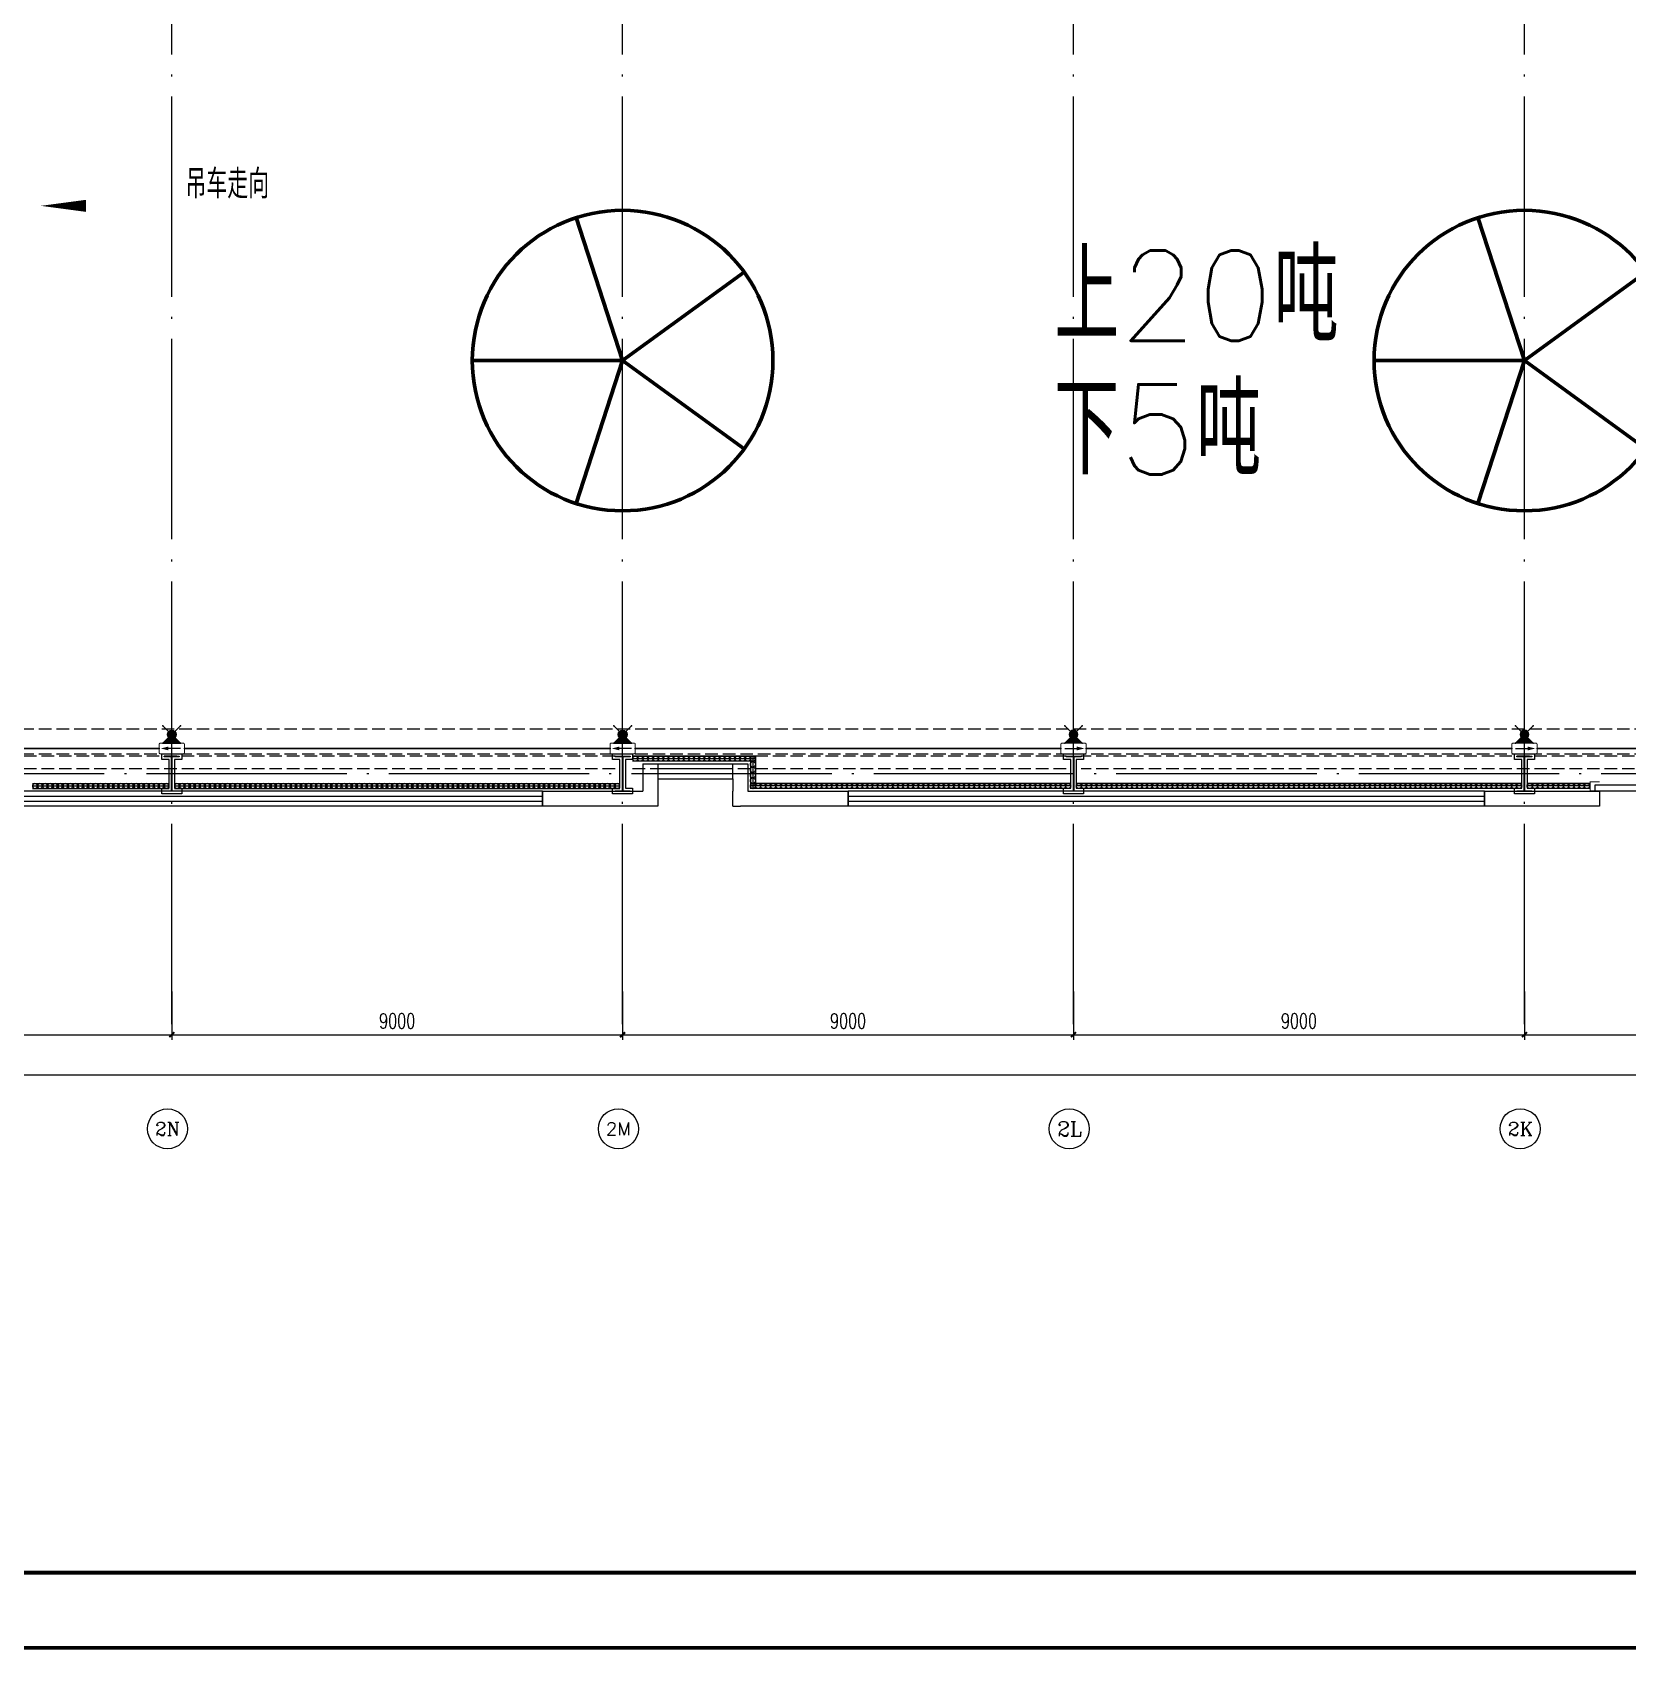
# Model space of a CAD drawing. Extents: x -1396510 to 1250330, y -1892470 to 1623980.
# Drawn here: x 291194 to 323036, y -816618 to -784327 of the extents above; entities that cross this region are included whole.
import ezdxf
from ezdxf.enums import TextEntityAlignment as Align

# ---------------------------------------------------------------- set-up
doc = ezdxf.new("R2010")
doc.units = 0
doc.header["$LTSCALE"] = 1000
doc.header["$MEASUREMENT"] = 0
for name, pattern in [('10平面$0$DASH', [0.35, 0.25, -0.1]), ('DASH', [0.35, 0.25, -0.1]), ('DOTE', [2.42, 2, -0.2, 0.02, -0.2])]:
    doc.linetypes.add(name, pattern=pattern)
doc.layers.get('Defpoints').update_dxf_attribs({"color": 210})
for name, color, linetype in [('0-cxFrame', 155, 'Continuous'), ('10平面$0$WINDOW', 4, 'Continuous'), ('A-AXIS-D', 1, 'Continuous'), ('A-AXIS-DOTE', 14, 'DOTE'), ('A-HATCH-2', 251, 'Continuous'), ('A-HRAIL', 173, 'Continuous'), ('A-LIN-V', 9, 'Continuous'), ('A-SFCE', 30, 'Continuous'), ('A-WINDOW', 140, 'Continuous'), ('AS-COLN', 6, 'Continuous'), ('AS-WALL', 40, 'Continuous'), ('EQUIP-应急', 3, 'Continuous'), ('EQUIP-照明', 3, 'Continuous'), ('WIRE-照明', 1, 'Continuous'), ('建-窗', 4, 'Continuous'), ('建-箭头', 3, 'Continuous')]:
    doc.layers.add(name, color=color, linetype=linetype)
doc.layers.add('0-cxText', color=131, linetype='Continuous', lineweight=25)
doc.layers.add('A-云线2', color=3, linetype='Continuous', plot=False)
doc.styles.add('_TCH_AXIS', font='COMPLEX', dxfattribs={"bigfont": 'GBCBIG'})
doc.styles.add('_TCH_DIM_T3', font='SIMPLEX', dxfattribs={"width": 0.705882, "bigfont": 'GBCBIG'})
doc.styles.add('_TEL_DIM', font='SIMPLEX', dxfattribs={"width": 0.8, "height": 3.5, "bigfont": 'HZTXT'})
doc.styles.add('A-STANDARD', font='SIMPLEX', dxfattribs={"bigfont": 'GBCBIG'})
doc.styles.add('cx_tuming', font='simhei.ttf')
doc.styles.add('cx_tuqian1', font='')
doc.styles.add('黑体', font='simhei.ttf', dxfattribs={"height": 12})
doc.styles.get('cx_tuqian1').set_extended_font_data('SimSun')
doc.dimstyles.new('_TCH_ARCH&&100', dxfattribs={"dimtxt": 297.5, "dimasz": 100, "dimexe": 100, "dimexo": 100, "dimgap": 126.25, "dimtad": 1, "dimdec": 0, "dimzin": 0, "dimdsep": 46, "dimtxsty": '_TCH_DIM_T3', "dimblk": 'ARCHTICK', "dimcen": 0.09, "dimclrt": 7, "dimazin": 2, "dimtfac": 1, "dimtdec": 0, "dimtix": 1, "dimtmove": 2, "dimatfit": 3, "dimfxl": 0, "dimtolj": 1, "dimtzin": 0, "dimarcsym": 0})

# ---------------------------------------------------------------- blocks, each defined once
blk = doc.blocks.new('G$C2F382D44')
at = {"color": 0, "style": 'A-STANDARD'}
for s, p in [('上20吨', (-2949, 425)), ('下5吨', (-2952, -2245))]:
    blk.add_text(s, height=1800, dxfattribs=at).set_placement(p)
blk = doc.blocks.new('10平面$0$$DorLib2D$00000126')
at = {"color": 0, "linetype": 'Continuous'}
for p, q in [((-0.532, 0.5), (-0.532, 0.9)), ((0.532, 0.9), (0.532, 0.5))]:
    blk.add_line(p, q, dxfattribs=at)
at = {"color": 0, "linetype": '10平面$0$DASH'}
for p, q in [((-0.532, 0.9), (0.532, 0.9)), ((-0.532, 0.5), (0.532, 0.5))]:
    blk.add_line(p, q, dxfattribs=at)
blk = doc.blocks.new('WINDOW2DLIB$DYNSTYLE$00000005')
at = {"color": 0}
for points in [[(-0.5, 0.5), (-0.5, -0.5)], [(-0.5, 0.5), (0.5, 0.5)], [(0.5, -0.5), (0.5, 0.5)], [(0.5, 0.1667), (-0.5, 0.1667)], [(0.5, -0.1667), (-0.5, -0.1667)], [(-0.5, -0.5), (0.5, -0.5)]]:
    blk.add_lwpolyline(points, dxfattribs=at)
blk = doc.blocks.new('42343243')
at = {"layer": 'AS-WALL'}
for p, q in [((-227154, 1223170), (-229454, 1223170)), ((-229454, 1223170), (-229454, 1222870)), ((-227154, 1222620), (-227154, 1223170)), ((-225654, 1223170), (-225504, 1223170)), ((-225654, 1223170), (-225654, 1222870)), ((-223354, 1223170), (-225504, 1223170)), ((-223354, 1222870), (-223354, 1223170)), ((-208354, 1223170), (-210654, 1223170)), ((-210654, 1223170), (-210654, 1222870)), ((-208354, 1222870), (-208354, 1223170)), ((-229454, 1222870), (-227454, 1222870)), ((-227454, 1222320), (-227454, 1222870)), ((-225654, 1222870), (-225654, 1222870)), ((-225654, 1222620), (-225654, 1222870)), ((-225354, 1222320), (-225354, 1222870)), ((-225354, 1222870), (-223354, 1222870)), ((-210654, 1222870), (-208354, 1222870)), ((-227154, 1222320), (-227154, 1222620)), ((-225654, 1222620), (-225654, 1222320)), ((-227454, 1222320), (-227154, 1222320)), ((-225654, 1222320), (-225354, 1222320))]:
    blk.add_line(p, q, dxfattribs=at)
at = {"layer": '10平面$0$WINDOW', "xscale": 6000, "yscale": 300, "zscale": 300, "rotation": 180}
blk.add_blockref('10平面$0$$DorLib2D$00000126', (-205254, 1223020), dxfattribs=at)
at = {"layer": '建-窗', "zscale": 300}
for p, xscale, yscale, rotation in [((-239904, 1223020), -20900, -300, 359.9999999994902), ((-217004, 1223020), -12700, -300, 359.999999999664), ((-226404, 1222470), -1500, 300, 179.9999999999555)]:
    blk.add_blockref('WINDOW2DLIB$DYNSTYLE$00000005', p, dxfattribs=dict(at, xscale=xscale, yscale=yscale, rotation=rotation))
blk = doc.blocks.new('nt66')
at = {"layer": 'A-HATCH-2', "color": 8}
blk.add_lwpolyline([(-195840, 766870), (-195440, 766870), (-195440, 766758), (-195586, 766758), (-195586, 766182), (-195440, 766182), (-195440, 766070), (-195840, 766070), (-195840, 766182), (-195694, 766182), (-195694, 766758), (-195840, 766758)], close=True, dxfattribs=at)
at = {"layer": 'AS-COLN'}
blk.add_lwpolyline([(-195790, 766820), (-195490, 766820), (-195490, 766808), (-195636, 766808), (-195636, 766132), (-195490, 766132), (-195490, 766120), (-195790, 766120), (-195790, 766132), (-195644, 766132), (-195644, 766808), (-195790, 766808)], close=True, dxfattribs=at)
blk = doc.blocks.new('33333')
for p in [(-41214, -126400), (-32214, -126400), (-23214, -126400), (-14214, -126400)]:
    blk.add_blockref('nt66', p)
blk = doc.blocks.new('w42343')
at = {"layer": 'A-HATCH-2', "color": 8, "linetype": 'DASH'}
for p, q in [((-263654, 640970), (-128354, 640970)), ((-263654, 640470), (-128354, 640470))]:
    blk.add_line(p, q, dxfattribs=at)
blk = doc.blocks.new('w4324324')
at = {"layer": 'A-HATCH-2', "color": 0, "lineweight": 60}
for q in [(-1694760, 686605), (-1697614, 684532), (-1691907, 684532), (-1696524, 681178), (-1692997, 681178)]:
    blk.add_line((-1694760, 683605), q, dxfattribs=at)
blk.add_circle((-1694760, 683605), 3000, dxfattribs=at)
blk = doc.blocks.new('ner546')
at = {"layer": 'A-LIN-V', "color": 8}
for p in [(565280, 25256), (565280, 7256)]:
    blk.add_blockref('w4324324', p, dxfattribs=at)
blk = doc.blocks.new('3333')
at = {"layer": 'A-SFCE', "const_width": 20}
blk.add_lwpolyline([(-227064, 766320), (-227064, 766510), (-227244, 766510), (-227244, 766320)], dxfattribs=at)
blk = doc.blocks.new('_ArchTick')
at = {"color": 0, "linetype": 'ByBlock', "const_width": 0.4}
blk.add_lwpolyline([(-0.5, -0.5), (0.5, 0.5)], dxfattribs=at)
blk = doc.blocks.new('*D5751')
at = {"layer": 'A-AXIS-D', "color": 0, "lineweight": -2, "transparency": 16777216}
for p, q in [((39300, -86850), (39300, -87810)), ((48300, -86850), (48300, -87810)), ((39300, -87710), (48300, -87710))]:
    blk.add_line(p, q, dxfattribs=at)
at = {"layer": 'Defpoints', "color": 0, "transparency": 16777216}
for p in [(39300, -86750), (48300, -86750), (48300, -87710)]:
    blk.add_point(p, dxfattribs=at)
at = {"layer": 'A-AXIS-D', "color": 0, "lineweight": -2, "transparency": 16777216, "xscale": 100, "yscale": 100, "zscale": 100, "rotation": 180}
blk.add_blockref('_ArchTick', (39300, -87710), dxfattribs=at)
at = {"layer": 'A-AXIS-D', "color": 0, "lineweight": -2, "transparency": 16777216, "xscale": 100, "yscale": 100, "zscale": 100}
blk.add_blockref('_ArchTick', (48300, -87710), dxfattribs=at)
at = {"layer": 'A-AXIS-D', "color": 7, "transparency": 16777216, "insert": (43800, -87435), "char_height": 297.5, "attachment_point": 5, "style": '_TCH_DIM_T3'}
blk.add_mtext('\\A1;9000', dxfattribs=at)
blk = doc.blocks.new('*D5752')
at = {"layer": 'A-AXIS-D', "color": 0, "lineweight": -2, "transparency": 16777216}
for p, q in [((48300, -86850), (48300, -87810)), ((57300, -86850), (57300, -87810)), ((48300, -87710), (57300, -87710))]:
    blk.add_line(p, q, dxfattribs=at)
at = {"layer": 'Defpoints', "color": 0, "transparency": 16777216}
for p in [(48300, -86750), (57300, -86750), (57300, -87710)]:
    blk.add_point(p, dxfattribs=at)
at = {"layer": 'A-AXIS-D', "color": 0, "lineweight": -2, "transparency": 16777216, "xscale": 100, "yscale": 100, "zscale": 100, "rotation": 180}
blk.add_blockref('_ArchTick', (48300, -87710), dxfattribs=at)
at = {"layer": 'A-AXIS-D', "color": 0, "lineweight": -2, "transparency": 16777216, "xscale": 100, "yscale": 100, "zscale": 100}
blk.add_blockref('_ArchTick', (57300, -87710), dxfattribs=at)
at = {"layer": 'A-AXIS-D', "color": 7, "transparency": 16777216, "insert": (52800, -87435), "char_height": 297.5, "attachment_point": 5, "style": '_TCH_DIM_T3'}
blk.add_mtext('\\A1;9000', dxfattribs=at)
blk = doc.blocks.new('*D5753')
at = {"layer": 'A-AXIS-D', "color": 0, "lineweight": -2, "transparency": 16777216}
for p, q in [((57300, -86850), (57300, -87810)), ((66300, -86850), (66300, -87810)), ((57300, -87710), (66300, -87710))]:
    blk.add_line(p, q, dxfattribs=at)
at = {"layer": 'Defpoints', "color": 0, "transparency": 16777216}
for p in [(57300, -86750), (66300, -86750), (66300, -87710)]:
    blk.add_point(p, dxfattribs=at)
at = {"layer": 'A-AXIS-D', "color": 0, "lineweight": -2, "transparency": 16777216, "xscale": 100, "yscale": 100, "zscale": 100, "rotation": 180}
blk.add_blockref('_ArchTick', (57300, -87710), dxfattribs=at)
at = {"layer": 'A-AXIS-D', "color": 0, "lineweight": -2, "transparency": 16777216, "xscale": 100, "yscale": 100, "zscale": 100}
blk.add_blockref('_ArchTick', (66300, -87710), dxfattribs=at)
at = {"layer": 'A-AXIS-D', "color": 7, "transparency": 16777216, "insert": (61800, -87435), "char_height": 297.5, "attachment_point": 5, "style": '_TCH_DIM_T3'}
blk.add_mtext('\\A1;9000', dxfattribs=at)
blk = doc.blocks.new('*D5754')
at = {"layer": 'A-AXIS-D', "color": 0, "lineweight": -2, "transparency": 16777216}
for p, q in [((66300, -86850), (66300, -87810)), ((75300, -86850), (75300, -87810)), ((66300, -87710), (75300, -87710))]:
    blk.add_line(p, q, dxfattribs=at)
at = {"layer": 'Defpoints', "color": 0, "transparency": 16777216}
for p in [(66300, -86750), (75300, -86750), (75300, -87710)]:
    blk.add_point(p, dxfattribs=at)
at = {"layer": 'A-AXIS-D', "color": 0, "lineweight": -2, "transparency": 16777216, "xscale": 100, "yscale": 100, "zscale": 100, "rotation": 180}
blk.add_blockref('_ArchTick', (66300, -87710), dxfattribs=at)
at = {"layer": 'A-AXIS-D', "color": 0, "lineweight": -2, "transparency": 16777216, "xscale": 100, "yscale": 100, "zscale": 100}
blk.add_blockref('_ArchTick', (75300, -87710), dxfattribs=at)
at = {"layer": 'A-AXIS-D', "color": 7, "transparency": 16777216, "insert": (70800, -87435), "char_height": 297.5, "attachment_point": 5, "style": '_TCH_DIM_T3'}
blk.add_mtext('\\A1;9000', dxfattribs=at)
blk = doc.blocks.new('*D5755')
at = {"layer": 'A-AXIS-D', "color": 0, "lineweight": -2, "transparency": 16777216}
for p, q in [((75300, -86850), (75300, -87810)), ((84300, -86850), (84300, -87810)), ((75300, -87710), (84300, -87710))]:
    blk.add_line(p, q, dxfattribs=at)
at = {"layer": 'Defpoints', "color": 0, "transparency": 16777216}
for p in [(75300, -86750), (84300, -86750), (84300, -87710)]:
    blk.add_point(p, dxfattribs=at)
at = {"layer": 'A-AXIS-D', "color": 0, "lineweight": -2, "transparency": 16777216, "xscale": 100, "yscale": 100, "zscale": 100, "rotation": 180}
blk.add_blockref('_ArchTick', (75300, -87710), dxfattribs=at)
at = {"layer": 'A-AXIS-D', "color": 0, "lineweight": -2, "transparency": 16777216, "xscale": 100, "yscale": 100, "zscale": 100}
blk.add_blockref('_ArchTick', (84300, -87710), dxfattribs=at)
at = {"layer": 'A-AXIS-D', "color": 7, "transparency": 16777216, "insert": (79800, -87435), "char_height": 297.5, "attachment_point": 5, "style": '_TCH_DIM_T3'}
blk.add_mtext('\\A1;9000', dxfattribs=at)
blk = doc.blocks.new('*D5765')
at = {"layer": 'A-AXIS-D', "color": 0, "lineweight": -2, "transparency": 16777216}
for p, q in [((-900, -86950), (-900, -88610)), ((157100, -86950), (157100, -88610)), ((-900, -88510), (157100, -88510))]:
    blk.add_line(p, q, dxfattribs=at)
at = {"layer": 'Defpoints', "color": 0, "transparency": 16777216}
for p in [(-900, -86850), (157100, -86850), (157100, -88510)]:
    blk.add_point(p, dxfattribs=at)
at = {"layer": 'A-AXIS-D', "color": 0, "lineweight": -2, "transparency": 16777216, "xscale": 100, "yscale": 100, "zscale": 100, "rotation": 180}
blk.add_blockref('_ArchTick', (-900, -88510), dxfattribs=at)
at = {"layer": 'A-AXIS-D', "color": 0, "lineweight": -2, "transparency": 16777216, "xscale": 100, "yscale": 100, "zscale": 100}
blk.add_blockref('_ArchTick', (157100, -88510), dxfattribs=at)
at = {"layer": 'A-AXIS-D', "color": 7, "transparency": 16777216, "insert": (78100, -88235), "char_height": 297.5, "attachment_point": 5, "style": '_TCH_DIM_T3'}
blk.add_mtext('\\A1;158000', dxfattribs=at)
blk = doc.blocks.new('99平面图例外参$0$$LinePat$圆环')
for points in [[(0, 150), (300, 150)], [(0, 0), (300, 0)], [(0, -150), (300, -150)]]:
    blk.add_lwpolyline(points)
at = {"color": 0}
blk.add_circle((150, 0), 150, dxfattribs=at)
blk = doc.blocks.new('$equip_U$00000208(EQ-138-沈勤辉)')
blk.add_hatch(color=256).paths.add_polyline_path([(0.215, 0.372), (0.503, 0.3), (0.215, 0.228)])
at = {"color": 7, "lineweight": 0}
blk.add_line((-0.503, 0.3), (0.215, 0.3), dxfattribs=at)
at = {"lineweight": 0, "const_width": 0.0571}
blk.add_lwpolyline([(-0.658, 0), (0.658, 0, 0.414214), (0.72, 0.062), (0.72, 0.538, 0.414213), (0.658, 0.6), (-0.658, 0.6, 0.414214), (-0.72, 0.538, 0), (-0.72, 0.062, 0.414245), (-0.658, 0, 18481.445439)], format="xyb", dxfattribs=at)
blk.add_lwpolyline([(0.215, 0.372), (0.503, 0.3), (0.215, 0.228), (0.215, 0.372)], dxfattribs=at)
for p in [(-0.72, 0.3), (0, 0.6), (0, 0), (0.72, 0.3)]:
    blk.add_point(p)
at = {"color": 7, "style": '_TEL_DIM', "flags": 1}
for tag in ['A', 'REMARK']:
    blk.add_attdef(tag, text='', height=0.00002, dxfattribs=at).set_placement((0, 0), align=Align.MIDDLE_CENTER)
blk = doc.blocks.new('$equip$00003158')
h = blk.add_hatch(color=256)
h.dxf.hatch_style = 1
h.paths.add_polyline_path([(0, 0.25, -0.198912), (-0.177, 0.323), (-0.5, 0), (0.5, 0), (0.177, 0.323, -0.198912)])
blk.add_hatch(color=256).paths.add_polyline_path([(0, 0.75, 1), (0, 0.25, 1)])
for p, q in [((-0.5, 1), (-0.177, 0.677)), ((0.177, 0.677), (0.5, 1)), ((-0.5, 0), (-0.177, 0.323)), ((-0.5, 0), (0.5, 0)), ((0.177, 0.323), (0.5, 0))]:
    blk.add_line(p, q)
blk.add_circle((0, 0.5), 0.25)
for p in [(-0.5, 1), (0.5, 1), (-0.5, 0), (0, 0), (0.5, 0)]:
    blk.add_point(p)
at = {"color": 7, "style": '_TEL_DIM', "flags": 1}
for tag in ['A', 'REMARK']:
    blk.add_attdef(tag, text='', height=0.00002, dxfattribs=at).set_placement((0, 0), align=Align.MIDDLE_CENTER)
blk = doc.blocks.new('TK22.A0+1 L(Dragon)')
at = {"layer": '0-cxFrame', "color": 7, "const_width": 0.5}
blk.add_lwpolyline([(0, 0), (-1485, 0), (-1485, 841), (0, 841)], close=True, dxfattribs=at)
at = {"layer": '0-cxFrame', "const_width": 0.5}
blk.add_lwpolyline([(-80, 10), (-1465, 10), (-1465, 831), (-80, 831)], close=True, dxfattribs=at)
at = {"style": '黑体', "flags": 4}
blk.add_attdef('图幅', text='', height=3.3, dxfattribs=at).set_placement((-40, 3), align=Align.RIGHT)
at = {"layer": '0-cxText', "flags": 4}
for tag, height, style, p in [('建设单位', 3.5, 'cx_tuming', (-45, 240)), ('项目名称', 3.5, 'cx_tuming', (-45, 210)), ('子项名称', 3.5, 'cx_tuming', (-45, 180)), ('工程编号', 3.3, 'cx_tuqian1', (-35, 165)), ('图名1', 3.5, 'cx_tuming', (-45, 87)), ('图名2', 3.5, 'cx_tuming', (-45, 79)), ('图名3', 3.5, 'cx_tuming', (-45, 71)), ('出图日期', 3.3, 'cx_tuqian1', (-39, 60)), ('专业', 3.3, 'cx_tuqian1', (-55, 52)), ('图号', 3.3, 'cx_tuqian1', (-55, 44)), ('版次', 3.3, 'cx_tuqian1', (-20, 44))]:
    blk.add_attdef(tag, text='', height=height, dxfattribs=dict(at, style=style)).set_placement(p, align=Align.MIDDLE)
at = {"layer": 'Defpoints', "color": 6, "flags": 4}
for tag, height, style, p in [('tufu', 3.3, '黑体', (-12, 12)), ('dwfname', 4, 'cx_tuqian1', (-80, 3))]:
    blk.add_attdef(tag, text='', height=height, dxfattribs=dict(at, style=style)).set_placement(p, align=Align.RIGHT)
blk = doc.blocks.new('世赫2#厂房一层0821')
at = {"layer": 'A-AXIS-D'}
for centre in [(48215.1, -89588.9), (57215.1, -89588.9), (66215.1, -89588.9), (75215.1, -89588.9)]:
    blk.add_circle(centre, 400, dxfattribs=at)
at = {"layer": 'A-AXIS-DOTE', "color": 8, "ltscale": 2}
for p, q in [((48300, -87498.9), (48300, 6300)), ((57300, -87498.9), (57300, 6300)), ((66300, -87498.9), (66300, 6300)), ((75300, -87498.9), (75300, 6300)), ((163114.2, -82500), (-11095.8, -82500))]:
    blk.add_line(p, q, dxfattribs=at)
at = {"layer": 'A-SFCE', "linetype": 'DASH'}
for p, q in [((57150, -82150), (39450, -82150)), ((84150, -82150), (66450, -82150)), ((57150, -82400), (39450, -82400)), ((84150, -82400), (66450, -82400))]:
    blk.add_line(p, q, dxfattribs=at)
at = {"layer": 'A-SFCE', "color": 2, "linetype": 'DASH'}
for p, q in [((66150, -82150), (57450, -82150)), ((66150, -82400), (57450, -82400))]:
    blk.add_line(p, q, dxfattribs=at)
at = {"layer": '建-箭头', "color": 8}
blk.add_lwpolyline([(52587.2, -71161.1, 0, 0, 0), (45687.2, -71161.1, 0, 240, 0), (46587.2, -71161.1, 0, 0, 0)], format="xyseb", dxfattribs=at)
at = {"color": 8}
blk.add_blockref('G$C2F382D44', (68864.2, -74280), dxfattribs=at)
at = {"layer": 'A-HRAIL', "yscale": 0.3333333333111111, "zscale": 0.3333333333111111}
for p, xscale, rotation in [((57602.1, -82200), 0.3402776645396762, 180), ((57704.2, -82200), 0.3402776645396762, 180), ((57806.3, -82200), 0.3402776645396762, 180), ((57908.3, -82200), 0.3402776645396762, 180), ((58010.4, -82200), 0.3402776645396762, 180), ((58112.5, -82200), 0.3402776645396762, 180), ((58214.6, -82200), 0.3402776645396762, 180), ((58316.7, -82200), 0.3402776645396762, 180), ((58418.8, -82200), 0.3402776645396762, 180), ((58520.8, -82200), 0.3402776645396762, 180), ((58622.9, -82200), 0.3402776645396762, 180), ((58725, -82200), 0.3402776645396762, 180), ((58827.1, -82200), 0.3402776645396762, 180), ((58929.2, -82200), 0.3402776645396762, 180), ((59031.3, -82200), 0.3402776645396762, 180), ((59133.3, -82200), 0.3402776645396762, 180), ((59235.4, -82200), 0.3402776645396762, 180), ((59337.5, -82200), 0.3402776645396762, 180), ((59439.6, -82200), 0.3402776645396762, 180), ((59541.7, -82200), 0.3402776645396762, 180), ((59643.8, -82200), 0.3402776645396762, 180), ((59745.8, -82200), 0.3402776645396762, 180), ((59847.9, -82200), 0.3402776645396762, 180), ((59950, -82200), 0.3402776645396762, 180), ((59900, -82150), 0.3611111226889233, 270), ((59900, -82258.3), 0.3611111226889233, 270), ((59900, -82366.7), 0.3611111226889233, 270), ((59900, -82475), 0.3611111226889233, 270), ((59900, -82583.3), 0.3611111226889233, 270), ((45517.8, -82744), -0.3368181817957273, 179.9999999997967), ((45618.8, -82744), -0.3368181817957273, 179.9999999997967), ((45719.9, -82744), -0.3368181817957273, 179.9999999997967), ((45820.9, -82744), -0.3368181817957273, 179.9999999997967), ((45922, -82744), -0.3368181817957273, 179.9999999997967), ((46023, -82744), -0.3368181817957273, 179.9999999997967), ((46124, -82744), -0.3368181817957273, 179.9999999997967), ((46225.1, -82744), -0.3368181817957273, 179.9999999997967), ((46326.1, -82744), -0.3368181817957273, 179.9999999997967), ((46427.2, -82744), -0.3368181817957273, 179.9999999997967), ((46528.2, -82744), -0.3368181817957273, 179.9999999997967), ((46629.3, -82744), -0.3368181817957273, 179.9999999997967), ((46730.3, -82744), -0.3368181817957273, 179.9999999997967), ((46831.4, -82744), -0.3368181817957273, 179.9999999997967), ((46932.4, -82744), -0.3368181817957273, 179.9999999997967), ((47033.5, -82744), -0.3368181817957273, 179.9999999997967), ((47134.5, -82744), -0.3368181817957273, 179.9999999997967), ((47235.5, -82744), -0.3368181817957273, 179.9999999997967), ((47336.6, -82744), -0.3368181817957273, 179.9999999997967), ((47437.6, -82744), -0.3368181817957273, 179.9999999997967), ((47538.7, -82744), -0.3368181817957273, 179.9999999997967), ((47639.7, -82744), -0.3368181817957273, 179.9999999997967), ((47740.8, -82744), -0.3368181817957273, 179.9999999997967), ((47841.8, -82744), -0.3368181817957273, 179.9999999997967), ((47942.9, -82744), -0.3368181817957273, 179.9999999997967), ((48043.9, -82744), -0.3368181817957273, 179.9999999997967), ((48145, -82744), -0.3368181817957273, 179.9999999997967), ((48354, -82744), -0.3368181817957239, 179.999999999796), ((48455, -82744), -0.3368181817957239, 179.999999999796), ((48556.1, -82744), -0.3368181817957239, 179.999999999796), ((48657.1, -82744), -0.3368181817957239, 179.999999999796), ((48758.2, -82744), -0.3368181817957239, 179.999999999796), ((48859.2, -82744), -0.3368181817957239, 179.999999999796), ((48960.3, -82744), -0.3368181817957239, 179.999999999796), ((49061.3, -82744), -0.3368181817957239, 179.999999999796), ((49162.4, -82744), -0.3368181817957239, 179.999999999796), ((49263.4, -82744), -0.3368181817957239, 179.999999999796), ((49364.5, -82744), -0.3368181817957239, 179.999999999796), ((49465.5, -82744), -0.3368181817957239, 179.999999999796), ((49566.5, -82744), -0.3368181817957239, 179.999999999796), ((49667.6, -82744), -0.3368181817957239, 179.999999999796), ((49768.6, -82744), -0.3368181817957239, 179.999999999796), ((49869.7, -82744), -0.3368181817957239, 179.999999999796), ((49970.7, -82744), -0.3368181817957239, 179.999999999796), ((50071.8, -82744), -0.3368181817957239, 179.999999999796), ((50172.8, -82744), -0.3368181817957239, 179.999999999796), ((50273.9, -82744), -0.3368181817957239, 179.999999999796), ((50374.9, -82744), -0.3368181817957239, 179.999999999796), ((50476, -82744), -0.3368181817957239, 179.999999999796), ((50577, -82744), -0.3368181817957239, 179.999999999796), ((50678, -82744), -0.3368181817957239, 179.999999999796), ((50779.1, -82744), -0.3368181817957239, 179.999999999796), ((50880.1, -82744), -0.3368181817957239, 179.999999999796), ((50981.2, -82744), -0.3368181817957239, 179.999999999796), ((51082.2, -82744), -0.3368181817957239, 179.999999999796), ((51183.3, -82744), -0.3368181817957239, 179.999999999796), ((51284.3, -82744), -0.3368181817957239, 179.999999999796), ((51385.4, -82744), -0.3368181817957239, 179.999999999796), ((51486.4, -82744), -0.3368181817957239, 179.999999999796), ((51587.5, -82744), -0.3368181817957239, 179.999999999796), ((51688.5, -82744), -0.3368181817957239, 179.999999999796), ((51789.5, -82744), -0.3368181817957239, 179.999999999796), ((51890.6, -82744), -0.3368181817957239, 179.999999999796), ((51991.6, -82744), -0.3368181817957239, 179.999999999796), ((52092.7, -82744), -0.3368181817957239, 179.999999999796), ((52193.7, -82744), -0.3368181817957239, 179.999999999796), ((52294.8, -82744), -0.3368181817957239, 179.999999999796), ((52395.8, -82744), -0.3368181817957239, 179.999999999796), ((52496.9, -82744), -0.3368181817957239, 179.999999999796), ((52597.9, -82744), -0.3368181817957239, 179.999999999796), ((52699, -82744), -0.3368181817957239, 179.999999999796), ((52800, -82744), -0.3368181817957239, 179.999999999796), ((52901, -82744), -0.3368181817957239, 179.999999999796), ((53002.1, -82744), -0.3368181817957239, 179.999999999796), ((53103.1, -82744), -0.3368181817957239, 179.999999999796), ((53204.2, -82744), -0.3368181817957239, 179.999999999796), ((53305.2, -82744), -0.3368181817957239, 179.999999999796), ((53406.3, -82744), -0.3368181817957239, 179.999999999796), ((53507.3, -82744), -0.3368181817957239, 179.999999999796), ((53608.4, -82744), -0.3368181817957239, 179.999999999796), ((53709.4, -82744), -0.3368181817957239, 179.999999999796), ((53810.5, -82744), -0.3368181817957239, 179.999999999796), ((53911.5, -82744), -0.3368181817957239, 179.999999999796), ((54012.5, -82744), -0.3368181817957239, 179.999999999796), ((54113.6, -82744), -0.3368181817957239, 179.999999999796), ((54214.6, -82744), -0.3368181817957239, 179.999999999796), ((54315.7, -82744), -0.3368181817957239, 179.999999999796), ((54416.7, -82744), -0.3368181817957239, 179.999999999796), ((54517.8, -82744), -0.3368181817957239, 179.999999999796), ((54618.8, -82744), -0.3368181817957239, 179.999999999796), ((54719.9, -82744), -0.3368181817957239, 179.999999999796), ((54820.9, -82744), -0.3368181817957239, 179.999999999796), ((54922, -82744), -0.3368181817957239, 179.999999999796), ((55023, -82744), -0.3368181817957239, 179.999999999796), ((55124, -82744), -0.3368181817957239, 179.999999999796), ((55225.1, -82744), -0.3368181817957239, 179.999999999796), ((55326.1, -82744), -0.3368181817957239, 179.999999999796), ((55427.2, -82744), -0.3368181817957239, 179.999999999796), ((55528.2, -82744), -0.3368181817957239, 179.999999999796), ((55629.3, -82744), -0.3368181817957239, 179.999999999796), ((55730.3, -82744), -0.3368181817957239, 179.999999999796), ((55831.4, -82744), -0.3368181817957239, 179.999999999796), ((55932.4, -82744), -0.3368181817957239, 179.999999999796), ((56033.5, -82744), -0.3368181817957239, 179.999999999796), ((56134.5, -82744), -0.3368181817957239, 179.999999999796), ((56235.5, -82744), -0.3368181817957239, 179.999999999796), ((56336.6, -82744), -0.3368181817957239, 179.999999999796), ((56437.6, -82744), -0.3368181817957239, 179.999999999796), ((56538.7, -82744), -0.3368181817957239, 179.999999999796), ((56639.7, -82744), -0.3368181817957239, 179.999999999796), ((56740.8, -82744), -0.3368181817957239, 179.999999999796), ((56841.8, -82744), -0.3368181817957239, 179.999999999796), ((56942.9, -82744), -0.3368181817957239, 179.999999999796), ((57043.9, -82744), -0.3368181817957239, 179.999999999796), ((57145, -82744), -0.3368181817957239, 179.999999999796), ((59900, -82691.7), 0.3611111226889233, 270), ((59951.5, -82744), 0.3384127415242964, 180.0000000002033), ((60053, -82744), 0.3384127415242964, 180.0000000002033), ((60154.6, -82744), 0.3384127415242964, 180.0000000002033), ((60256.1, -82744), 0.3384127415242964, 180.0000000002033), ((60357.6, -82744), 0.3384127415242964, 180.0000000002033), ((60459.1, -82744), 0.3384127415242964, 180.0000000002033), ((60560.7, -82744), 0.3384127415242964, 180.0000000002033), ((60662.2, -82744), 0.3384127415242964, 180.0000000002033), ((60763.7, -82744), 0.3384127415242964, 180.0000000002033), ((60865.2, -82744), 0.3384127415242964, 180.0000000002033), ((60966.8, -82744), 0.3384127415242964, 180.0000000002033), ((61068.3, -82744), 0.3384127415242964, 180.0000000002033), ((61169.8, -82744), 0.3384127415242964, 180.0000000002033), ((61271.3, -82744), 0.3384127415242964, 180.0000000002033), ((61372.9, -82744), 0.3384127415242964, 180.0000000002033), ((61474.4, -82744), 0.3384127415242964, 180.0000000002033), ((61575.9, -82744), 0.3384127415242964, 180.0000000002033), ((61677.4, -82744), 0.3384127415242964, 180.0000000002033), ((61779, -82744), 0.3384127415242964, 180.0000000002033), ((61880.5, -82744), 0.3384127415242964, 180.0000000002033), ((61982, -82744), 0.3384127415242964, 180.0000000002033), ((62083.5, -82744), 0.3384127415242964, 180.0000000002033), ((62185, -82744), 0.3384127415242964, 180.0000000002033), ((62286.6, -82744), 0.3384127415242964, 180.0000000002033), ((62388.1, -82744), 0.3384127415242964, 180.0000000002033), ((62489.6, -82744), 0.3384127415242964, 180.0000000002033), ((62591.1, -82744), 0.3384127415242964, 180.0000000002033), ((62692.7, -82744), 0.3384127415242964, 180.0000000002033), ((62794.2, -82744), 0.3384127415242964, 180.0000000002033), ((62895.7, -82744), 0.3384127415242964, 180.0000000002033), ((62997.2, -82744), 0.3384127415242964, 180.0000000002033), ((63098.8, -82744), 0.3384127415242964, 180.0000000002033), ((63200.3, -82744), 0.3384127415242964, 180.0000000002033), ((63301.8, -82744), 0.3384127415242964, 180.0000000002033), ((63403.3, -82744), 0.3384127415242964, 180.0000000002033), ((63504.9, -82744), 0.3384127415242964, 180.0000000002033), ((63606.4, -82744), 0.3384127415242964, 180.0000000002033), ((63707.9, -82744), 0.3384127415242964, 180.0000000002033), ((63809.4, -82744), 0.3384127415242964, 180.0000000002033), ((63911, -82744), 0.3384127415242964, 180.0000000002033), ((64012.5, -82744), 0.3384127415242964, 180.0000000002033), ((64114, -82744), 0.3384127415242964, 180.0000000002033), ((64215.5, -82744), 0.3384127415242964, 180.0000000002033), ((64317, -82744), 0.3384127415242964, 180.0000000002033), ((64418.6, -82744), 0.3384127415242964, 180.0000000002033), ((64520.1, -82744), 0.3384127415242964, 180.0000000002033), ((64621.6, -82744), 0.3384127415242964, 180.0000000002033), ((64723.1, -82744), 0.3384127415242964, 180.0000000002033), ((64824.7, -82744), 0.3384127415242964, 180.0000000002033), ((64926.2, -82744), 0.3384127415242964, 180.0000000002033), ((65027.7, -82744), 0.3384127415242964, 180.0000000002033), ((65129.2, -82744), 0.3384127415242964, 180.0000000002033), ((65230.8, -82744), 0.3384127415242964, 180.0000000002033), ((65332.3, -82744), 0.3384127415242964, 180.0000000002033), ((65433.8, -82744), 0.3384127415242964, 180.0000000002033), ((65535.3, -82744), 0.3384127415242964, 180.0000000002033), ((65636.9, -82744), 0.3384127415242964, 180.0000000002033), ((65738.4, -82744), 0.3384127415242964, 180.0000000002033), ((65839.9, -82744), 0.3384127415242964, 180.0000000002033), ((65941.4, -82744), 0.3384127415242964, 180.0000000002033), ((66043, -82744), 0.3384127415242964, 180.0000000002033), ((66144.5, -82744), 0.3384127415242964, 180.0000000002033), ((66246, -82744), 0.3384127415242964, 180.0000000002033), ((66455, -82744), 0.3368181817957273, 180.0000000002033), ((66556.1, -82744), 0.3368181817957273, 180.0000000002033), ((66657.1, -82744), 0.3368181817957273, 180.0000000002033), ((66758.2, -82744), 0.3368181817957273, 180.0000000002033), ((66859.2, -82744), 0.3368181817957273, 180.0000000002033), ((66960.3, -82744), 0.3368181817957273, 180.0000000002033), ((67061.3, -82744), 0.3368181817957273, 180.0000000002033), ((67162.4, -82744), 0.3368181817957273, 180.0000000002033), ((67263.4, -82744), 0.3368181817957273, 180.0000000002033), ((67364.5, -82744), 0.3368181817957273, 180.0000000002033), ((67465.5, -82744), 0.3368181817957273, 180.0000000002033), ((67566.5, -82744), 0.3368181817957273, 180.0000000002033), ((67667.6, -82744), 0.3368181817957273, 180.0000000002033), ((67768.6, -82744), 0.3368181817957273, 180.0000000002033), ((67869.7, -82744), 0.3368181817957273, 180.0000000002033), ((67970.7, -82744), 0.3368181817957273, 180.0000000002033), ((68071.8, -82744), 0.3368181817957273, 180.0000000002033), ((68172.8, -82744), 0.3368181817957273, 180.0000000002033), ((68273.9, -82744), 0.3368181817957273, 180.0000000002033), ((68374.9, -82744), 0.3368181817957273, 180.0000000002033), ((68476, -82744), 0.3368181817957273, 180.0000000002033), ((68577, -82744), 0.3368181817957273, 180.0000000002033), ((68678, -82744), 0.3368181817957273, 180.0000000002033), ((68779.1, -82744), 0.3368181817957273, 180.0000000002033), ((68880.1, -82744), 0.3368181817957273, 180.0000000002033), ((68981.2, -82744), 0.3368181817957273, 180.0000000002033), ((69082.2, -82744), 0.3368181817957273, 180.0000000002033), ((69183.3, -82744), 0.3368181817957273, 180.0000000002033), ((69284.3, -82744), 0.3368181817957273, 180.0000000002033), ((69385.4, -82744), 0.3368181817957273, 180.0000000002033), ((69486.4, -82744), 0.3368181817957273, 180.0000000002033), ((69587.5, -82744), 0.3368181817957273, 180.0000000002033), ((69688.5, -82744), 0.3368181817957273, 180.0000000002033), ((69789.5, -82744), 0.3368181817957273, 180.0000000002033), ((69890.6, -82744), 0.3368181817957273, 180.0000000002033), ((69991.6, -82744), 0.3368181817957273, 180.0000000002033), ((70092.7, -82744), 0.3368181817957273, 180.0000000002033), ((70193.7, -82744), 0.3368181817957273, 180.0000000002033), ((70294.8, -82744), 0.3368181817957273, 180.0000000002033), ((70395.8, -82744), 0.3368181817957273, 180.0000000002033), ((70496.9, -82744), 0.3368181817957273, 180.0000000002033), ((70597.9, -82744), 0.3368181817957273, 180.0000000002033), ((70699, -82744), 0.3368181817957273, 180.0000000002033), ((70800, -82744), 0.3368181817957273, 180.0000000002033), ((70901, -82744), 0.3368181817957273, 180.0000000002033), ((71002.1, -82744), 0.3368181817957273, 180.0000000002033), ((71103.1, -82744), 0.3368181817957273, 180.0000000002033), ((71204.2, -82744), 0.3368181817957273, 180.0000000002033), ((71305.2, -82744), 0.3368181817957273, 180.0000000002033), ((71406.3, -82744), 0.3368181817957273, 180.0000000002033), ((71507.3, -82744), 0.3368181817957273, 180.0000000002033), ((71608.4, -82744), 0.3368181817957273, 180.0000000002033), ((71709.4, -82744), 0.3368181817957273, 180.0000000002033), ((71810.5, -82744), 0.3368181817957273, 180.0000000002033), ((71911.5, -82744), 0.3368181817957273, 180.0000000002033), ((72012.5, -82744), 0.3368181817957273, 180.0000000002033), ((72113.6, -82744), 0.3368181817957273, 180.0000000002033), ((72214.6, -82744), 0.3368181817957273, 180.0000000002033), ((72315.7, -82744), 0.3368181817957273, 180.0000000002033), ((72416.7, -82744), 0.3368181817957273, 180.0000000002033), ((72517.8, -82744), 0.3368181817957273, 180.0000000002033), ((72618.8, -82744), 0.3368181817957273, 180.0000000002033), ((72719.9, -82744), 0.3368181817957273, 180.0000000002033), ((72820.9, -82744), 0.3368181817957273, 180.0000000002033), ((72922, -82744), 0.3368181817957273, 180.0000000002033), ((73023, -82744), 0.3368181817957273, 180.0000000002033), ((73124, -82744), 0.3368181817957273, 180.0000000002033), ((73225.1, -82744), 0.3368181817957273, 180.0000000002033), ((73326.1, -82744), 0.3368181817957273, 180.0000000002033), ((73427.2, -82744), 0.3368181817957273, 180.0000000002033), ((73528.2, -82744), 0.3368181817957273, 180.0000000002033), ((73629.3, -82744), 0.3368181817957273, 180.0000000002033), ((73730.3, -82744), 0.3368181817957273, 180.0000000002033), ((73831.4, -82744), 0.3368181817957273, 180.0000000002033), ((73932.4, -82744), 0.3368181817957273, 180.0000000002033), ((74033.5, -82744), 0.3368181817957273, 180.0000000002033), ((74134.5, -82744), 0.3368181817957273, 180.0000000002033), ((74235.5, -82744), 0.3368181817957273, 180.0000000002033), ((74336.6, -82744), 0.3368181817957273, 180.0000000002033), ((74437.6, -82744), 0.3368181817957273, 180.0000000002033), ((74538.7, -82744), 0.3368181817957273, 180.0000000002033), ((74639.7, -82744), 0.3368181817957273, 180.0000000002033), ((74740.8, -82744), 0.3368181817957273, 180.0000000002033), ((74841.8, -82744), 0.3368181817957273, 180.0000000002033), ((74942.9, -82744), 0.3368181817957273, 180.0000000002033), ((75043.9, -82744), 0.3368181817957273, 180.0000000002033), ((75145, -82744), 0.3368181817957273, 180.0000000002033), ((75246, -82744), 0.3368181817957273, 180.0000000002033), ((75457.8, -82744), 0.3461108940266491, 180.0000000002034), ((75561.7, -82744), 0.3461108940266491, 180.0000000002034), ((75665.5, -82744), 0.3461108940266491, 180.0000000002034), ((75769.3, -82744), 0.3461108940266491, 180.0000000002034), ((75873.2, -82744), 0.3461108940266491, 180.0000000002034), ((75977, -82744), 0.3461108940266491, 180.0000000002034), ((76080.8, -82744), 0.3461108940266491, 180.0000000002034), ((76184.7, -82744), 0.3461108940266491, 180.0000000002034), ((76288.5, -82744), 0.3461108940266491, 180.0000000002034), ((76392.3, -82744), 0.3461108940266491, 180.0000000002034), ((76496.2, -82744), 0.3461108940266491, 180.0000000002034), ((76600, -82744), 0.3461108940266491, 180.0000000002034)]:
    blk.add_blockref('99平面图例外参$0$$LinePat$圆环', p, dxfattribs=dict(at, xscale=xscale, rotation=rotation))
at = {"layer": 'A-LIN-V', "color": 8, "rotation": 90.00000000000001}
blk.add_blockref('ner546', (766160.7, 1055230), dxfattribs=at)
at = {"layer": 'A-SFCE', "xscale": -1, "rotation": 90}
blk.add_blockref('3333', (843120.8, -309904.2), dxfattribs=at)
at = {"layer": 'A-WINDOW'}
for name in ['33333', 'w42343']:
    blk.add_blockref(name, (285154.2, -722570), dxfattribs=at)
at = {"layer": 'A-WINDOW', "xscale": -1, "rotation": 180}
blk.add_blockref('42343243', (285154.2, 1140020), dxfattribs=at)
at = {"layer": 'A-AXIS-D', "color": 7, "style": '_TCH_AXIS'}
for s, height, p, p2 in [('2N', 265.5, (47968.6, -89721.6), (48461.6, -89721.6)), ('2M', 255.29, (56965.9, -89716.5), (57464.3, -89716.5)), ('2L', 288.12, (65975, -89732.9), (66455.2, -89732.9)), ('2K', 265.5, (74968.6, -89721.6), (75461.6, -89721.6))]:
    blk.add_text(s, height=height, dxfattribs=at).set_placement(p, p2, align=Align.FIT)
at = {"layer": '建-箭头', "color": 7, "style": 'A-STANDARD'}
blk.add_text('吊车走向', height=578.72, dxfattribs=at).set_placement((48574.8, -71014.2))
at = {"layer": 'A-AXIS-D'}
for base, p1, p2, picture, middle in [((157100, -88510), (-900, -86850), (157100, -86850), '*D5765', (78100, -88235)), ((48300, -87710), (39300, -86750), (48300, -86750), '*D5751', (43800, -87435)), ((57300, -87710), (48300, -86750), (57300, -86750), '*D5752', (52800, -87435)), ((66300, -87710), (57300, -86750), (66300, -86750), '*D5753', (61800, -87435)), ((75300, -87710), (66300, -86750), (75300, -86750), '*D5754', (70800, -87435)), ((84300, -87710), (75300, -86750), (84300, -86750), '*D5755', (79800, -87435))]:
    dim = blk.add_linear_dim(base=base, p1=p1, p2=p2, angle=0, dimstyle='_TCH_ARCH&&100', dxfattribs=at)
    dim.commit()
    dim.dimension.update_dxf_attribs({"geometry": picture, "text_midpoint": middle, "dimtype": 161})

msp = doc.modelspace()

# ---------------------------------------------------------------- linework, layer by layer
at = {"layer": 'WIRE-照明', "color": 6, "linetype": 'DASH', "const_width": 35}
for points in [[(285227.9, -798625), (293723.7, -798625)], [(294227.9, -798625), (302723.7, -798625)], [(303227.9, -798625), (311723.7, -798625)], [(312227.9, -798625), (320723.7, -798625)], [(321227.9, -798625), (329966, -798625)]]:
    msp.add_lwpolyline(points, dxfattribs=at)

# ---------------------------------------------------------------- block references
at = {"layer": '0-cxFrame', "xscale": 150, "yscale": 150, "zscale": 150}
msp.add_blockref('TK22.A0+1 L(Dragon)', (434345, -816580), dxfattribs=at)
at = {"layer": 'A-云线2'}
msp.add_blockref('世赫2#厂房一层0821', (245675.8, -716630), dxfattribs=at)
at = {"layer": 'EQUIP-应急', "yscale": 350.0000000000001, "zscale": 350.0000000000001}
for p, xscale in [((293975.8, -798520), 350.0000000000001), ((302975.8, -798520), 350.0000000000001), ((311975.8, -798520), -350.0000000000001), ((320975.8, -798520), -350.0000000000001)]:
    msp.add_blockref('$equip$00003158', p, dxfattribs=dict(at, xscale=xscale))
at = {"layer": 'EQUIP-照明', "yscale": 350, "zscale": 350}
for p, xscale in [((293975.8, -798730), -350), ((302975.8, -798730), -350), ((311975.8, -798730), 350), ((320975.8, -798730), 350)]:
    msp.add_blockref('$equip_U$00000208(EQ-138-沈勤辉)', p, dxfattribs=dict(at, xscale=xscale))

doc.saveas('drawing.dxf')
